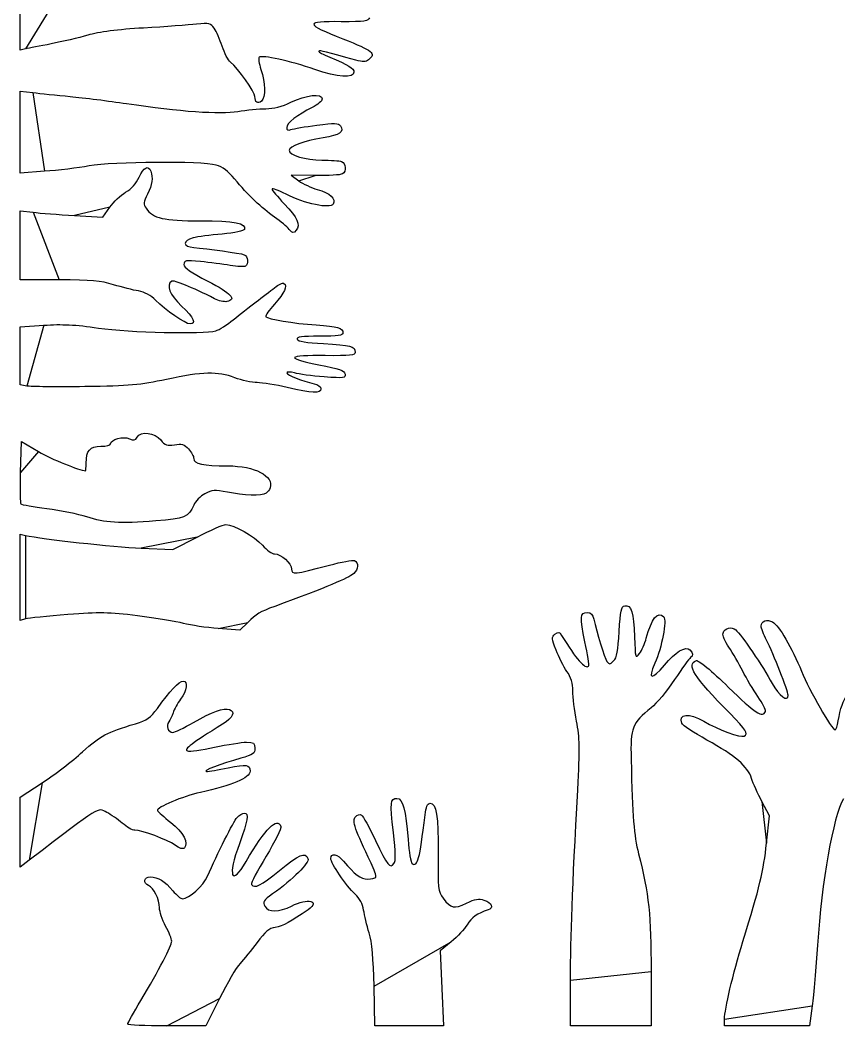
# Model space of a CAD drawing. Extents: x -503 to 40, y 8 to 777.
# Drawn here: x -502.3 to -234.5, y 8.5 to 337.4 of the extents above; entities that cross this region are included whole.
import ezdxf

# ---------------------------------------------------------------- set-up
doc = ezdxf.new("R2010")
doc.units = 0
doc.layers.add('Ebene_1', color=7, linetype='CONTINUOUS')

msp = doc.modelspace()

# ---------------------------------------------------------------- linework, layer by layer
at = {"layer": 'Ebene_1', "color": 7}
for points in [[(-500.507968, 328.017492), (-502.307968, 327.631388), (-502.307968, 340.968732), (-502.307968, 354.306076), (-484.907968, 353.583972)], [(-388.307376, 324.462364), (-388.307376, 324.462364)], [(-494.315048, 287.983644), (-502.307968, 287.43314), (-502.307968, 300.839684), (-502.307968, 314.246228), (-498.107968, 313.7379)], [(-405.751456, 286.596828), (-413.594952, 286.696708), (-411.128088, 284.876716)], [(-396.907968, 287.126628), (-396.907968, 287.126628)], [(-489.524768, 252.461868), (-502.307968, 252.461868), (-502.307968, 263.772012), (-502.307968, 275.082156), (-498.082008, 274.585484)], [(-484.55812, 273.557756), (-475.260184, 273.026716), (-472.984072, 276.236052)], [(-428.615336, 256.919116), (-428.615336, 256.919116)], [(-500.107968, 217.762972), (-502.307968, 218.188996), (-502.307968, 227.63914), (-502.307968, 237.089276), (-494.507968, 237.644892)], [(-402.476808, 227.714052), (-402.476808, 227.714052)], [(-502.13268, 189.521668), (-501.907968, 199.598708), (-496.307968, 196.319796)], [(-420.536024, 184.461868), (-420.536024, 184.461868)], [(-500.507968, 141.573724), (-502.307968, 141.07526), (-502.307968, 155.183804), (-502.307968, 169.292348), (-500.507968, 168.891492)], [(-462.707968, 164.71262), (-452.307968, 164.245612), (-444.422824, 168.35374)], [(-393.165688, 156.413964), (-393.165688, 156.413964)], [(-427.87476, 140.372004), (-430.385224, 137.86154), (-437.480032, 138.416556)], [(-283.03616, 128.906324), (-283.036032, 128.906324)], [(-430.107992, 96.016228), (-430.107968, 96.016228)], [(-499.307968, 62.678756), (-502.307968, 60.386468), (-502.288528, 71.824172), (-502.269088, 83.261868), (-495.075464, 87.948836)], [(-258.160888, 68.205396), (-257.22488, 77.148916), (-259.670072, 81.805396)], [(-408.107968, 46.472228), (-408.107968, 46.472228)], [(-349.24144, 46.389748), (-349.24144, 46.389748)], [(-361.265208, 35.975844), (-364.936648, 32.967364), (-364.390032, 20.714644), (-363.843424, 8.461844), (-375.038376, 8.461844), (-386.233336, 8.461844), (-386.528408, 21.461844)], [(-295.91052, 26.261844), (-295.90812, 8.461844), (-309.10812, 8.461844), (-322.30812, 8.461844), (-322.27052, 23.461844)], [(-437.09044, 17.461844), (-441.583872, 8.461844), (-454.34592, 8.461844)], [(-243.24124, 15.061844), (-244.150432, 8.461844), (-258.0292, 8.461844), (-271.907968, 8.461844), (-271.890688, 10.661844)]]:
    msp.add_lwpolyline(points, close=True, dxfattribs=at)
for points in [[(-444.6008, 336.107084), (-447.079744, 335.837404), (-454.867968, 335.276036), (-461.907968, 334.859604)], [(-438.810632, 334.765676), (-439.97208, 336.423868), (-440.520672, 336.550964), (-444.6008, 336.107084)], [(-397.323, 336.938188), (-409.35232, 337.040372), (-409.26796, 336.268796), (-396.707968, 331.312948)], [(-388.074736, 338.207892), (-388.303872, 337.036484), (-389.503648, 336.871772), (-397.323, 336.938188)], [(-480.154184, 332.525412), (-483.1496, 331.658036), (-488.5496, 330.375796), (-492.154184, 329.675988)], [(-461.907968, 334.859604), (-470.227824, 334.36746), (-476.6142, 333.550468), (-480.154184, 332.525412)], [(-436.223296, 328.8979), (-436.94068, 331.117716), (-438.104984, 333.75822), (-438.810632, 334.765676)], [(-492.154184, 329.675988), (-495.75876, 328.97618), (-499.517968, 328.22986), (-500.507968, 328.017492)], [(-396.707968, 331.312948), (-386.836848, 327.418052), (-385.78224, 326.558036), (-388.307376, 324.462364)], [(-433.441584, 323.661868), (-434.254136, 324.321868), (-435.505904, 326.678084), (-436.223296, 328.8979)], [(-405.953216, 321.306772), (-413.835304, 324.0863), (-423.16332, 326.131196), (-424.123464, 325.290076)], [(-404.562976, 327.273524), (-404.767272, 327.069228), (-403.173472, 326.179052), (-401.0212, 325.295348)], [(-392.507376, 324.329012), (-402.18724, 327.110028), (-404.228024, 327.608476), (-404.562976, 327.273524)], [(-425.507968, 312.450716), (-425.507968, 313.88706), (-431.051136, 321.72022), (-433.441584, 323.661868)], [(-424.123464, 325.290076), (-424.461992, 324.993516), (-424.191944, 323.200588), (-423.523464, 321.305788)], [(-401.0212, 325.295348), (-394.86192, 322.76642), (-393.107968, 321.688292), (-393.107968, 320.431196)], [(-388.307376, 324.462364), (-389.217176, 323.707292), (-390.231288, 323.675092), (-392.507376, 324.329012)], [(-423.523464, 321.305788), (-422.020336, 317.045468), (-421.953184, 312.152228), (-423.381576, 310.966764)], [(-393.107968, 320.431196), (-393.107968, 318.289796), (-398.425664, 318.652268), (-405.953216, 321.306772)], [(-498.107968, 313.7379), (-495.797968, 313.458324), (-490.307968, 312.888292), (-485.907968, 312.471164)], [(-413.750584, 310.573908), (-408.817304, 312.98754), (-403.507968, 313.55706), (-403.507968, 311.672612)], [(-485.907968, 312.471164), (-481.507968, 312.054036), (-473.227968, 311.01246), (-467.507968, 310.156548)], [(-467.507968, 310.156548), (-449.992368, 307.535596), (-436.98864, 306.618916), (-431.107968, 307.59058)], [(-423.381576, 310.966764), (-424.623464, 309.936084), (-425.507968, 310.553356), (-425.507968, 312.450716)], [(-421.987704, 308.455828), (-419.383856, 308.459828), (-416.617856, 309.171084), (-413.750584, 310.573908)], [(-403.507968, 311.672612), (-403.507968, 311.018516), (-404.978376, 309.758516), (-406.775536, 308.872612)], [(-431.107968, 307.59058), (-428.247968, 308.06314), (-424.143848, 308.4525), (-421.987704, 308.455828)], [(-406.775536, 308.872612), (-411.564192, 306.512052), (-415.107968, 303.725996), (-415.107968, 302.321804)], [(-413.707968, 301.641948), (-412.937968, 301.945148), (-409.135896, 302.599196), (-405.25892, 303.095396)], [(-405.25892, 303.095396), (-399.43356, 303.840964), (-398.09236, 303.807436), (-397.532936, 302.902268)], [(-397.532936, 302.902268), (-396.249248, 300.825212), (-397.612376, 299.879108), (-403.2238, 298.952396)], [(-415.107968, 302.321804), (-415.107968, 301.472636), (-414.673616, 301.261716), (-413.707968, 301.641948)], [(-403.2238, 298.952396), (-409.609784, 297.89778), (-414.307968, 296.163948), (-414.307968, 294.861868)], [(-414.307968, 294.861868), (-414.307968, 293.284268), (-408.878576, 291.661868), (-403.599096, 291.661868)], [(-479.715048, 289.739508), (-483.348944, 289.076564), (-489.918944, 288.28642), (-494.315048, 287.983644)], [(-438.179656, 290.027316), (-443.043512, 291.33702), (-472.0606, 291.135956), (-479.715048, 289.739508)], [(-463.383096, 286.021876), (-461.83408, 289.380812), (-460.409608, 290.123036), (-459.59356, 287.996436)], [(-432.145832, 285.508852), (-434.224256, 288.048324), (-436.129896, 289.475372), (-438.179656, 290.027316)], [(-403.599096, 291.661868), (-400.760944, 291.661868), (-397.869384, 291.443356), (-397.1734, 291.176276)], [(-397.1734, 291.176276), (-395.664976, 290.597444), (-395.495768, 288.015844), (-396.907968, 287.126628)], [(-459.59356, 287.996436), (-458.753656, 285.807684), (-459.057016, 283.697996), (-460.664832, 280.54642)], [(-396.907968, 287.126628), (-397.457968, 286.780308), (-401.437536, 286.5419), (-405.751456, 286.596828)], [(-467.783096, 281.134276), (-465.993848, 282.167428), (-464.285496, 284.0651), (-463.383096, 286.021876)], [(-419.107968, 273.009748), (-423.30644, 275.910116), (-427.872144, 280.287156), (-432.145832, 285.508852)], [(-411.128088, 284.876716), (-409.771312, 283.875716), (-407.06976, 282.61114), (-405.12464, 282.06654)], [(-472.984072, 276.236052), (-471.732216, 278.001188), (-469.391776, 280.205388), (-467.783096, 281.134276)], [(-460.664832, 280.54642), (-462.030816, 277.868868), (-462.083256, 277.297052), (-461.09252, 275.88258)], [(-415.307968, 280.487892), (-417.837968, 281.786836), (-419.907968, 282.548564), (-419.907968, 282.180612)], [(-419.907968, 282.180612), (-419.907968, 281.812668), (-418.134184, 279.661596), (-415.966232, 277.400468)], [(-399.900672, 277.273668), (-400.911544, 275.638052), (-409.24988, 277.377572), (-415.307968, 280.487892)], [(-405.12464, 282.06654), (-400.974368, 280.904532), (-398.857184, 278.962068), (-399.900672, 277.273668)], [(-415.966232, 277.400468), (-411.510176, 272.752884), (-410.504528, 270.552908), (-412.008, 268.74134)], [(-498.082008, 274.585484), (-495.757736, 274.312308), (-489.671984, 273.849836), (-484.55812, 273.557756)], [(-461.09252, 275.88258), (-458.783472, 272.585948), (-455.404168, 271.807644), (-443.385792, 271.80446)], [(-443.385792, 271.80446), (-432.160368, 271.80126), (-428.249176, 271.0451), (-428.92404, 269.007708)], [(-414.274088, 269.010212), (-414.95272, 269.842148), (-417.127968, 271.64194), (-419.107968, 273.009748)], [(-436.20592, 267.476124), (-440.03864, 267.153964), (-444.329536, 266.591076), (-445.741232, 266.225268)], [(-428.92404, 269.007708), (-429.111944, 268.440436), (-432.026504, 267.82742), (-436.20592, 267.476124)], [(-412.008, 268.74134), (-412.933528, 267.626148), (-413.167744, 267.653932), (-414.274088, 269.010212)], [(-445.741232, 266.225268), (-449.246088, 265.317068), (-449.098832, 263.3189), (-445.507968, 263.059956)], [(-445.507968, 263.059956), (-441.17432, 262.74746), (-430.280904, 261.201268), (-429.029392, 260.72102)], [(-429.029392, 260.72102), (-427.789576, 260.245252), (-427.502256, 257.607044), (-428.615336, 256.919116)], [(-443.307968, 258.469364), (-448.1968, 258.940012), (-448.707792, 258.850668), (-448.706136, 257.52554)], [(-448.706136, 257.52554), (-448.704536, 256.481692), (-446.467576, 254.914556), (-440.906136, 252.061868)], [(-433.615336, 257.215724), (-435.97628, 257.619308), (-440.337968, 258.183444), (-443.307968, 258.469364)], [(-428.615336, 256.919116), (-429.004384, 256.678668), (-431.254384, 256.812148), (-433.615336, 257.215724)], [(-471.724768, 250.904636), (-475.812024, 252.173332), (-479.110104, 252.461868), (-489.524768, 252.461868)], [(-463.5876, 248.845796), (-465.3038, 249.121676), (-468.965528, 250.048156), (-471.724768, 250.904636)], [(-452.713768, 252.058284), (-454.680704, 250.842652), (-453.39608, 247.576028), (-449.507968, 243.906364)], [(-438.676568, 246.309804), (-446.117192, 250.074468), (-452.015408, 252.489892), (-452.713768, 252.058284)], [(-440.906136, 252.061868), (-433.298032, 248.159356), (-431.311984, 246.029652), (-434.676568, 245.3817)], [(-415.999448, 251.318404), (-414.758056, 250.55118), (-415.83948, 248.20894), (-419.131112, 244.535612)], [(-419.085888, 249.919204), (-417.796048, 250.94074), (-416.407152, 251.57038), (-415.999448, 251.318404)], [(-457.9876, 245.829524), (-459.568064, 247.432332), (-461.598736, 248.526092), (-463.5876, 248.845796)], [(-425.150712, 245.261868), (-423.104896, 246.801868), (-420.375728, 248.897668), (-419.085888, 249.919204)], [(-446.727256, 238.061868), (-448.26328, 238.061868), (-454.720392, 242.51614), (-457.9876, 245.829524)], [(-449.507968, 243.906364), (-445.46316, 240.088804), (-444.498776, 238.061868), (-446.727256, 238.061868)], [(-434.676568, 245.3817), (-435.539296, 245.215548), (-437.339296, 245.633196), (-438.676568, 246.309804)], [(-432.589176, 239.435756), (-430.543832, 241.100116), (-427.196528, 243.721868), (-425.150712, 245.261868)], [(-419.131112, 244.535612), (-420.854504, 242.61238), (-422.098784, 240.77062), (-421.896184, 240.442804)], [(-421.896184, 240.442804), (-421.402224, 239.643564), (-412.924776, 238.244196), (-405.425984, 237.724076)], [(-494.507968, 237.644892), (-488.682784, 238.059836), (-484.176144, 237.8285), (-476.707968, 236.731188)], [(-438.307968, 235.835756), (-437.207968, 236.151388), (-434.634512, 237.771388), (-432.589176, 239.435756)], [(-405.425984, 237.724076), (-398.431968, 237.238964), (-396.707968, 236.73514), (-396.707968, 235.176276)], [(-476.707968, 236.731188), (-466.50736, 235.232396), (-442.372064, 234.669588), (-438.307968, 235.835756)], [(-404.374632, 234.061868), (-410.150864, 234.061868), (-411.959824, 233.815292), (-411.710864, 233.061868)], [(-396.707968, 235.176276), (-396.707968, 234.301252), (-398.354856, 234.061868), (-404.374632, 234.061868)], [(-411.710864, 233.061868), (-411.487456, 232.385748), (-408.679456, 231.922244), (-403.041096, 231.630772)], [(-403.041096, 231.630772), (-394.30084, 231.178948), (-392.707968, 230.738468), (-392.707968, 228.773372)], [(-412.513808, 227.044356), (-412.661776, 226.600444), (-409.090544, 225.54858), (-404.545624, 224.697412)], [(-402.476808, 227.714052), (-408.436144, 227.79626), (-412.350224, 227.5351), (-412.513808, 227.044356)], [(-392.707968, 228.773372), (-392.707968, 227.772444), (-394.288104, 227.6011), (-402.476808, 227.714052)], [(-404.545624, 224.697412), (-397.910576, 223.454812), (-396.254336, 222.86962), (-396.026672, 221.687428)], [(-432.099384, 220.461468), (-437.71332, 222.595204), (-442.55292, 222.478948), (-454.397952, 219.92582)], [(-424.750064, 218.861868), (-426.477472, 218.861868), (-429.784664, 219.581684), (-432.099384, 220.461468)], [(-412.57972, 222.025084), (-413.970256, 222.423884), (-415.107968, 222.445084), (-415.107968, 222.072204)], [(-415.107968, 222.072204), (-415.107968, 221.369652), (-409.953144, 219.32486), (-406.107968, 218.502124)], [(-402.89776, 220.759964), (-406.832296, 221.05698), (-411.189176, 221.626284), (-412.57972, 222.025084)], [(-396.026672, 221.687428), (-395.763472, 220.320748), (-396.235528, 220.257028), (-402.89776, 220.759964)], [(-481.107968, 217.563356), (-490.347968, 217.438828), (-498.897968, 217.528636), (-500.107968, 217.762972)], [(-454.397952, 219.92582), (-463.043848, 218.062236), (-466.450968, 217.760884), (-481.107968, 217.563356)], [(-414.958648, 217.267492), (-418.61652, 218.144388), (-423.022656, 218.861868), (-424.750064, 218.861868)], [(-403.907968, 216.846644), (-403.907968, 215.221996), (-406.901912, 215.336012), (-414.958648, 217.267492)], [(-406.107968, 218.502124), (-404.897968, 218.243228), (-403.907968, 217.49826), (-403.907968, 216.846644)], [(-472.707968, 198.881668), (-472.707968, 200.322004), (-468.542048, 201.443092), (-466.554672, 200.537588)], [(-466.554672, 200.537588), (-465.140232, 199.893124), (-464.60104, 199.994996), (-464.030496, 201.014508)], [(-464.030496, 201.014508), (-462.871136, 203.086164), (-458.230872, 202.55538), (-456.29684, 200.129884)], [(-480.707968, 192.51446), (-480.707968, 196.621652), (-479.454488, 198.061868), (-475.879824, 198.061868)], [(-475.879824, 198.061868), (-474.135304, 198.061868), (-472.707968, 198.43078), (-472.707968, 198.881668)], [(-456.29684, 200.129884), (-454.933896, 198.420588), (-454.22852, 198.175356), (-451.805736, 198.568516)], [(-451.805736, 198.568516), (-449.475496, 198.94666), (-448.607568, 198.687204), (-447.219752, 197.197556)], [(-496.307968, 196.319796), (-492.043096, 193.822628), (-482.947888, 190.130316), (-480.907968, 190.06798)], [(-447.219752, 197.197556), (-446.278272, 196.186996), (-445.507968, 194.753052), (-445.507968, 194.01102)], [(-480.907968, 190.06798), (-480.797968, 190.06478), (-480.707968, 191.165532), (-480.707968, 192.51446)], [(-445.507968, 194.01102), (-445.507968, 192.312284), (-442.484192, 191.667564), (-434.407968, 191.6443)], [(-434.407968, 191.6443), (-425.531288, 191.6187), (-419.20408, 188.342716), (-420.536024, 184.461868)], [(-501.972552, 179.05978), (-502.184216, 179.271444), (-502.256272, 183.979292), (-502.13268, 189.521668)], [(-420.536024, 184.461868), (-420.762544, 183.801868), (-421.343896, 182.99738), (-421.82792, 182.674116)], [(-441.879552, 182.533116), (-443.371648, 181.729572), (-445.011336, 180.060844), (-445.523312, 178.824836)], [(-434.489152, 183.027988), (-438.645272, 183.88642), (-439.469048, 183.83126), (-441.879552, 182.533116)], [(-421.82792, 182.674116), (-423.1682, 181.778996), (-429.267456, 181.949468), (-434.489152, 183.027988)], [(-493.526904, 177.62666), (-497.960344, 178.203212), (-501.760888, 178.848116), (-501.972552, 179.05978)], [(-445.523312, 178.824836), (-447.148728, 174.900716), (-448.545552, 174.31294), (-457.907968, 173.613412)], [(-480.48704, 174.935596), (-483.225528, 175.839132), (-489.093464, 177.050108), (-493.526904, 177.62666)], [(-457.907968, 173.613412), (-469.850896, 172.721076), (-474.62188, 173.000452), (-480.48704, 174.935596)], [(-444.422824, 168.35374), (-440.086, 170.613212), (-435.844032, 172.461868), (-434.996232, 172.461868)], [(-434.996232, 172.461868), (-432.4508, 172.461868), (-425.70656, 168.637468), (-422.992672, 165.6551)], [(-500.507968, 168.891492), (-495.222512, 167.714428), (-471.737208, 165.118068), (-462.707968, 164.71262)], [(-422.992672, 165.6551), (-421.594688, 164.11882), (-419.83728, 162.861868), (-419.087312, 162.861868)], [(-419.087312, 162.861868), (-417.0058, 162.861868), (-413.507968, 159.750596), (-413.507968, 157.899132)], [(-413.507968, 157.899132), (-413.507968, 155.973476), (-412.681968, 156.057676), (-401.143528, 159.159476)], [(-401.143528, 159.159476), (-397.203088, 160.218764), (-393.513088, 160.906628), (-392.943528, 160.688068)], [(-392.943528, 160.688068), (-391.51568, 160.140148), (-391.643704, 157.6771), (-393.165688, 156.413964)], [(-393.165688, 156.413964), (-395.072792, 154.831212), (-401.701144, 152.08194), (-419.034944, 145.684052)], [(-419.034944, 145.684052), (-423.956752, 143.86742), (-425.015664, 143.231092), (-427.87476, 140.372004)], [(-306.357632, 137.43254), (-305.983224, 144.272564), (-305.683136, 145.68802), (-304.562072, 145.901764)], [(-304.562072, 145.901764), (-302.430208, 146.308228), (-301.564408, 143.590348), (-301.329528, 135.754276)], [(-486.707968, 143.008372), (-493.307968, 142.493468), (-499.517968, 141.847876), (-500.507968, 141.573724)], [(-463.907968, 142.586428), (-473.242936, 143.760316), (-476.335784, 143.817556), (-486.707968, 143.008372)], [(-448.841408, 140.09994), (-451.188016, 140.72054), (-457.967968, 141.83946), (-463.907968, 142.586428)], [(-317.54876, 134.05402), (-319.32148, 142.176332), (-319.197736, 143.661868), (-316.748448, 143.661868)], [(-316.748448, 143.661868), (-315.640992, 143.661868), (-314.989976, 142.975284), (-314.662416, 141.461868)], [(-297.485664, 135.261868), (-295.803224, 141.731244), (-293.767736, 144.241508), (-291.79996, 142.273732)], [(-291.79996, 142.273732), (-290.662856, 141.136628), (-292.366736, 132.25286), (-294.717552, 127.061868)], [(-259.908, 139.255108), (-259.908, 140.905812), (-258.007432, 141.587276), (-256.170512, 140.59522)], [(-437.480032, 138.416556), (-441.382176, 138.721812), (-446.4948, 139.47934), (-448.841408, 140.09994)], [(-314.662416, 141.461868), (-313.758456, 137.285316), (-311.122128, 128.85826), (-310.345216, 127.661868)], [(-272.394848, 136.924012), (-271.725472, 138.668396), (-269.662016, 139.185604), (-268.202984, 137.974716)], [(-258.18224, 134.629996), (-259.131408, 136.482468), (-259.908, 138.563764), (-259.908, 139.255108)], [(-256.170512, 140.59522), (-254.15152, 139.504836), (-249.740624, 131.983156), (-246.704648, 124.453564)], [(-327.019424, 131.395356), (-328.49008, 135.164316), (-328.519576, 135.622412), (-327.353912, 136.589828)], [(-327.353912, 136.589828), (-326.272256, 137.487524), (-325.939496, 137.426652), (-325.1918, 136.194292)], [(-325.1918, 136.194292), (-320.496736, 128.455876), (-317.477448, 125.025844), (-316.351704, 126.151596)], [(-308.18656, 127.840908), (-307.13196, 128.895228), (-306.701312, 131.153716), (-306.357632, 137.43254)], [(-301.329528, 135.754276), (-301.116584, 128.650332), (-301.07596, 128.512236), (-299.71448, 130.264444)], [(-299.71448, 130.264444), (-298.946336, 131.253028), (-297.943368, 133.501868), (-297.485664, 135.261868)], [(-270.484328, 132.305868), (-271.78292, 134.200068), (-272.642656, 136.278236), (-272.394848, 136.924012)], [(-268.202984, 137.974716), (-266.490136, 136.553172), (-259.306256, 125.987244), (-256.308, 120.47978)], [(-316.351704, 126.151596), (-316.113472, 126.38982), (-316.652152, 129.945916), (-317.54876, 134.05402)], [(-291.540736, 126.474284), (-288.008928, 130.784388), (-284.597072, 132.830844), (-283.227104, 131.460876)], [(-265.927328, 124.514228), (-267.13508, 126.905428), (-269.185728, 130.411668), (-270.484328, 132.305868)], [(-251.108, 116.608708), (-251.108, 117.962308), (-255.910216, 130.195716), (-258.18224, 134.629996)], [(-323.457312, 124.418868), (-324.529384, 125.982516), (-326.132336, 129.12194), (-327.019424, 131.395356)], [(-283.036032, 128.906324), (-283.436472, 128.658844), (-285.78224, 125.423276), (-288.248864, 121.716172)], [(-283.227104, 131.460876), (-282.119552, 130.353324), (-282.05664, 129.5117), (-283.03616, 128.906324)], [(-310.345216, 127.661868), (-309.662096, 126.609916), (-309.395776, 126.632004), (-308.18656, 127.840908)], [(-294.717552, 127.061868), (-297.148984, 121.692844), (-295.681224, 121.421364), (-291.540736, 126.474284)], [(-270.108, 110.620052), (-282.077648, 122.768692), (-284.530808, 126.637716), (-281.099024, 127.954612)], [(-281.099024, 127.954612), (-280.455376, 128.201604), (-276.17668, 124.63582), (-270.58428, 119.19182)], [(-321.50796, 118.018868), (-321.508056, 120.476908), (-322.11032, 122.454236), (-323.457312, 124.418868)], [(-260.99496, 116.188484), (-262.500016, 118.376444), (-264.719576, 122.123028), (-265.927328, 124.514228)], [(-246.704648, 124.453564), (-244.160112, 118.142868), (-236.804968, 105.261868), (-235.746016, 105.261868)], [(-457.418376, 112.306284), (-453.377152, 117.93358), (-450.257856, 121.261868), (-449.02512, 121.261868)], [(-449.02512, 121.261868), (-447.293064, 121.261868), (-447.705576, 118.07874), (-449.79288, 115.33738)], [(-288.248864, 121.716172), (-290.71548, 118.009076), (-294.161032, 113.845468), (-295.90564, 112.463708)], [(-270.58428, 119.19182), (-261.877864, 110.716436), (-259.31316, 109.042324), (-258.549544, 111.336116)], [(-256.308, 120.47978), (-254.07548, 116.378884), (-251.108, 114.16978), (-251.108, 116.608708)], [(-234.676856, 108.261868), (-233.342248, 116.212004), (-231.01184, 119.237484), (-226.621368, 118.719996)], [(-449.79288, 115.33738), (-450.829576, 113.975852), (-451.953632, 111.961868), (-452.290792, 110.861868)], [(-320.290664, 108.101084), (-320.960096, 111.599516), (-321.50788, 116.062516), (-321.50796, 118.018868)], [(-258.549544, 111.336116), (-258.389472, 111.816956), (-259.489904, 114.000516), (-260.99496, 116.188484)], [(-464.581584, 107.293932), (-460.792768, 108.416132), (-459.625504, 109.232908), (-457.418376, 112.306284)], [(-445.624208, 107.70454), (-439.485544, 111.24374), (-435.654264, 112.621276), (-433.862152, 111.93358)], [(-433.862152, 111.93358), (-431.788, 111.137652), (-432.644088, 109.321644), (-436.107992, 107.1695)], [(-295.90564, 112.463708), (-302.140648, 107.5255), (-302.695696, 106.102204), (-302.4486, 95.685972)], [(-452.290792, 110.861868), (-452.627952, 109.761868), (-453.260032, 108.416452), (-453.6954, 107.872052)], [(-285.863224, 107.433668), (-287.073616, 110.587892), (-283.50344, 110.914476), (-278.684448, 108.090364)], [(-265.518344, 103.255476), (-264.065816, 104.153188), (-264.632824, 105.063004), (-270.108, 110.620052)], [(-481.87796, 98.089148), (-475.97872, 103.447436), (-473.98376, 104.509116), (-464.581584, 107.293932)], [(-453.6954, 107.872052), (-454.71224, 106.600596), (-453.901928, 104.461868), (-452.403376, 104.461868)], [(-452.403376, 104.461868), (-451.768216, 104.461868), (-448.717592, 105.921068), (-445.624208, 107.70454)], [(-436.107992, 107.1695), (-446.122664, 100.94734), (-448.848376, 98.865524), (-447.605032, 98.388404)], [(-319.92484, 85.701084), (-319.204224, 99.277396), (-319.2604, 102.717028), (-320.290664, 108.101084)], [(-277.660632, 101.971476), (-281.924576, 104.330756), (-285.615744, 106.78874), (-285.863224, 107.433668)], [(-278.684448, 108.090364), (-274.165736, 105.44222), (-266.521912, 102.635236), (-265.518344, 103.255476)], [(-235.746016, 105.261868), (-235.434968, 105.261868), (-234.95384, 106.611868), (-234.676856, 108.261868)], [(-447.605032, 98.388404), (-446.908448, 98.1211), (-442.90152, 98.658284), (-438.700744, 99.582132)], [(-438.700744, 99.582132), (-434.49996, 100.505988), (-429.813096, 101.261868), (-428.28548, 101.261868)], [(-425.507992, 99.284212), (-425.507992, 97.55958), (-426.096496, 97.141484), (-430.107992, 96.016228)], [(-428.28548, 101.261868), (-425.864528, 101.261868), (-425.507992, 101.008004), (-425.507992, 99.284212)], [(-263.056256, 89.409092), (-264.315288, 93.352436), (-268.339568, 96.814036), (-277.660632, 101.971476)], [(-495.075464, 87.948836), (-491.118976, 90.526668), (-485.180096, 95.089812), (-481.87796, 98.089148)], [(-430.107968, 96.016228), (-436.573808, 94.202516), (-442.964448, 91.753172), (-441.360272, 91.703556)], [(-302.4486, 95.685972), (-301.991336, 76.410396), (-301.556992, 70.918804), (-300.004528, 64.784508)], [(-441.360272, 91.703556), (-440.619032, 91.680596), (-437.437408, 92.203572), (-434.289992, 92.865652)], [(-434.289992, 92.865652), (-428.178976, 94.15114), (-427.107968, 93.984748), (-427.107968, 91.749836)], [(-427.107968, 91.749836), (-427.107968, 89.5609), (-433.158384, 86.979716), (-443.355296, 84.818508)], [(-259.670072, 81.805396), (-261.014928, 84.366452), (-262.538712, 87.788116), (-263.056256, 89.409092)], [(-322.27052, 23.461844), (-322.23404, 38.018004), (-321.691096, 52.424708), (-319.92484, 85.701084)], [(-443.355296, 84.818508), (-449.1434, 83.591732), (-457.75136, 79.933556), (-457.348824, 78.871588)], [(-380.200144, 71.72026), (-381.355768, 81.7525), (-381.242248, 82.861868), (-379.059984, 82.861868)], [(-379.059984, 82.861868), (-377.120432, 82.861868), (-376.071936, 79.022148), (-375.393544, 69.434932)], [(-232.96964, 82.758484), (-236.38452, 76.949628), (-240.156016, 55.746764), (-241.489344, 34.861844)], [(-473.972952, 78.30166), (-477.074568, 79.889164), (-475.569, 80.81758), (-499.307968, 62.678756)], [(-369.86388, 77.461868), (-369.553824, 80.057372), (-369.038824, 81.261868), (-368.239152, 81.261868)], [(-368.239152, 81.261868), (-366.119576, 81.261868), (-365.460216, 77.197604), (-365.57464, 64.83802)], [(-468.880128, 74.750932), (-470.32544, 76.009916), (-472.617216, 77.60774), (-473.972952, 78.30166)], [(-457.348824, 78.871588), (-457.216352, 78.5221), (-455.264032, 76.784988), (-453.010336, 75.011324)], [(-440.972456, 57.440196), (-437.83864, 64.733492), (-432.517328, 75.328908), (-431.3188, 76.661868)], [(-431.3188, 76.661868), (-430.626456, 77.431868), (-429.534928, 78.061868), (-428.893176, 78.061868)], [(-428.893176, 78.061868), (-427.418808, 78.061868), (-427.826072, 75.637348), (-430.572968, 68.061868)], [(-428.395464, 62.235492), (-421.976984, 73.155932), (-418.24796, 76.921108), (-417.020032, 73.72118)], [(-387.522624, 61.707948), (-392.691, 72.35786), (-393.81652, 75.696188), (-392.63648, 76.875852)], [(-392.63648, 76.875852), (-392.0158, 77.49634), (-391.117272, 77.747028), (-390.639752, 77.43294)], [(-390.639752, 77.43294), (-390.162232, 77.118852), (-388.110968, 73.384692), (-386.081384, 69.134812)], [(-374.118288, 61.544644), (-372.252688, 60.391636), (-371.620592, 62.756516), (-369.86388, 77.461868)], [(-464.805368, 72.461868), (-465.601176, 72.461868), (-467.434824, 73.491948), (-468.880128, 74.750932)], [(-451.629744, 67.566244), (-454.077312, 69.358164), (-462.430336, 72.461868), (-464.805368, 72.461868)], [(-453.010336, 75.011324), (-448.948984, 71.815052), (-447.03856, 68.211276), (-448.585464, 66.664372)], [(-417.020032, 73.72118), (-416.77928, 73.093804), (-418.938, 68.719068), (-421.817176, 63.999548)], [(-386.081384, 69.134812), (-382.120728, 60.841316), (-381.370256, 59.899916), (-380.018184, 61.529068)], [(-380.018184, 61.529068), (-379.388176, 62.28818), (-379.438528, 65.108532), (-380.200144, 71.72026)], [(-375.393544, 69.434932), (-375.104512, 65.350124), (-374.53064, 61.799484), (-374.118288, 61.544644)], [(-448.585464, 66.664372), (-449.073552, 66.176284), (-450.178216, 66.503548), (-451.629744, 67.566244)], [(-430.572968, 68.061868), (-434.498904, 57.234788), (-433.268928, 53.943732), (-428.395464, 62.235492)], [(-265.873608, 36.061844), (-260.395632, 53.82742), (-259.100968, 59.223052), (-258.160888, 68.205396)], [(-421.817176, 63.999548), (-424.69636, 59.280036), (-426.863384, 55.11334), (-426.6328, 54.740236)], [(-408.16132, 63.16818), (-407.636792, 61.8013), (-413.112608, 56.322172), (-419.713504, 51.609004)], [(-417.507968, 59.261868), (-411.00324, 64.599668), (-409.027496, 65.425404), (-408.16132, 63.16818)], [(-400.707968, 63.24258), (-400.707968, 65.164748), (-398.469088, 64.66782), (-396.50268, 62.309196)], [(-392.7002, 51.556244), (-395.639584, 54.265692), (-400.707968, 61.662364), (-400.707968, 63.24258)], [(-365.57464, 64.83802), (-365.6812, 53.327236), (-365.58552, 52.501956), (-363.876072, 50.189828)], [(-300.004528, 64.784508), (-296.636896, 51.47794), (-295.913168, 44.66798), (-295.91052, 26.261844)], [(-426.6328, 54.740236), (-425.703128, 53.235996), (-423.552536, 54.301684), (-417.507968, 59.261868)], [(-396.50268, 62.309196), (-392.914256, 58.00506), (-390.83876, 56.461868), (-388.63836, 56.461868)], [(-386.003096, 57.107948), (-385.78348, 57.463292), (-386.467264, 59.533292), (-387.522624, 61.707948)], [(-460.278376, 54.339812), (-462.202616, 55.078212), (-461.771352, 57.266012), (-459.707968, 57.233524)], [(-459.707968, 57.233524), (-457.244984, 57.194724), (-454.911368, 55.747596), (-452.335848, 52.661868)], [(-449.22256, 50.061868), (-447.007024, 50.061868), (-442.3552, 54.22214), (-440.972456, 57.440196)], [(-388.63836, 56.461868), (-387.408584, 56.461868), (-386.222712, 56.752604), (-386.003096, 57.107948)], [(-456.707968, 47.095228), (-456.707968, 49.84042), (-458.609904, 53.699564), (-460.278376, 54.339812)], [(-452.335848, 52.661868), (-451.142288, 51.231868), (-449.741304, 50.061868), (-449.22256, 50.061868)], [(-419.713504, 51.609004), (-422.62892, 49.52734), (-422.999064, 48.953188), (-422.28536, 47.619628)], [(-413.507968, 47.661868), (-408.21052, 50.364428), (-403.91424, 49.41794), (-408.107968, 46.472228)], [(-389.934616, 46.356244), (-390.238648, 48.311068), (-391.25712, 50.226052), (-392.7002, 51.556244)], [(-363.876072, 50.189828), (-361.391832, 46.829716), (-360.424776, 46.63158), (-356.297, 48.637012)], [(-356.297, 48.637012), (-353.516272, 49.987988), (-352.24328, 50.206484), (-350.579288, 49.618388)], [(-350.579288, 49.618388), (-347.952904, 48.690172), (-347.263952, 47.0275), (-349.24144, 46.389748)], [(-454.707968, 41.092164), (-455.807968, 43.158492), (-456.707968, 45.859876), (-456.707968, 47.095228)], [(-422.28536, 47.619628), (-421.189504, 45.571996), (-417.570312, 45.589412), (-413.507968, 47.661868)], [(-408.107968, 46.472228), (-413.578456, 42.629716), (-416.46936, 41.070164), (-418.8326, 40.686644)], [(-388.138416, 38.861844), (-388.861624, 41.281844), (-389.669912, 44.65434), (-389.934616, 46.356244)], [(-349.24144, 46.389748), (-352.778016, 45.24918), (-354.687152, 43.892596), (-356.090344, 41.523044)], [(-452.707968, 36.164964), (-452.707968, 36.808564), (-453.607968, 39.025764), (-454.707968, 41.092164)], [(-418.8326, 40.686644), (-420.87936, 40.354564), (-422.214656, 39.252724), (-424.802776, 35.760324)], [(-356.090344, 41.523044), (-356.917232, 40.126724), (-359.24592, 37.630484), (-361.265208, 35.975844)], [(-386.528408, 21.461844), (-386.73244, 30.451044), (-387.229168, 35.819364), (-388.138416, 38.861844)], [(-462.78956, 16.792324), (-456.888472, 26.726164), (-452.707968, 34.759284), (-452.707968, 36.164964)], [(-424.802776, 35.760324), (-426.636344, 33.286164), (-429.140144, 30.181844), (-430.366768, 28.861844)], [(-271.890688, 10.661844), (-271.864368, 14.003444), (-269.176032, 25.351844), (-265.873608, 36.061844)], [(-241.489344, 34.861844), (-241.952832, 27.601844), (-242.741184, 18.691844), (-243.24124, 15.061844)], [(-430.366768, 28.861844), (-431.5934, 27.541844), (-434.619048, 22.411844), (-437.09044, 17.461844)], [(-467.107968, 8.992324), (-467.107968, 9.284084), (-465.16468, 12.794084), (-462.78956, 16.792324)], [(-454.34592, 8.461844), (-461.365048, 8.461844), (-467.107968, 8.700564), (-467.107968, 8.992324)]]:
    msp.add_open_spline(points, degree=3, dxfattribs=at)

doc.saveas('drawing.dxf')
